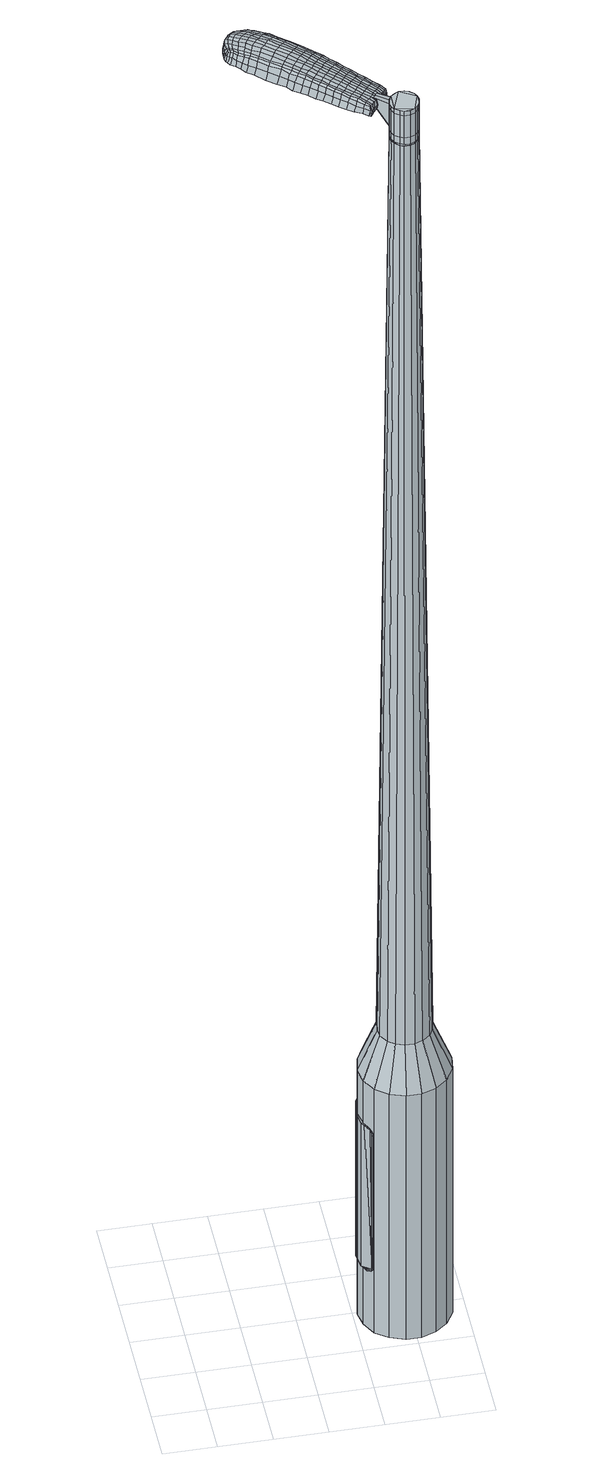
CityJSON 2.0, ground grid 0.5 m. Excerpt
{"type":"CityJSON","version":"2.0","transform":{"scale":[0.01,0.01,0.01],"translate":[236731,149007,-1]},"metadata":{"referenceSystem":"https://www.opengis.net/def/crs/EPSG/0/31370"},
"CityObjects":{
"object1":{"type":"GenericCityObject","attributes":{"cluster":235,"mean_distance_to_centroid":0.259,"new_centroid_x":236732.99,"new_centroid_y":149007.99,"mean_distance_to_camera":7.68,"H1":-13.91,"H2":-13.97,"Z_final":110.59,"cluster2":-1,"proj_x":236735.98,"proj_y":149004.39,"id_line":81434,"bearing_l":50.3,"distance":4.67,"orientation":"left","G_obj":140.3},"geometry":[{"type":"MultiSurface","lod":"2","boundaries":[[[0,1,2,3]],[[1,4,5,2]],[[4,6,7,5]],[[6,8,9,7]],[[8,10,11,9]],[[10,12,13,11]],[[12,14,15,13]],[[14,16,17,15]],[[16,18,19,17]],[[18,20,21,19]],[[20,22,23,21]],[[22,24,25,23]],[[24,26,27,25]],[[26,28,29,27]],[[28,30,31,29]],[[30,32,33,31]],[[32,34,35,33]],[[34,0,3,35]],[[36,37,38,39]],[[38,40,41,42]],[[41,43,42]],[[42,44,45,46]],[[45,47,46]],[[46,48,49,50]],[[49,51,50]],[[42,46,50,38]],[[50,52,39,38]],[[53,36,39]],[[2,5,7,35]],[[7,9,11,15]],[[11,13,15]],[[15,17,19,23]],[[19,21,23]],[[23,25,27,31]],[[27,29,31]],[[15,23,31,7]],[[31,33,35,7]],[[3,2,35]],[[1,0,54,55]],[[0,34,56,54]],[[34,32,57,56]],[[32,30,58,57]],[[30,28,59,58]],[[28,26,60,59]],[[26,24,61,60]],[[24,22,62,61]],[[22,20,63,62]],[[20,18,64,63]],[[18,16,65,64]],[[16,14,66,65]],[[14,12,67,66]],[[12,10,68,67]],[[10,8,69,68]],[[8,6,70,69]],[[6,4,71,70]],[[4,1,55,71]],[[55,54,72,73]],[[54,56,74,72]],[[56,57,75,74]],[[57,58,76,75]],[[58,59,77,76]],[[59,60,78,77]],[[60,61,79,78]],[[61,62,80,79]],[[62,63,81,80]],[[63,64,82,81]],[[64,65,83,82]],[[65,66,84,83]],[[66,67,85,84]],[[67,68,86,85]],[[68,69,87,86]],[[69,70,88,87]],[[70,71,89,88]],[[71,55,73,89]],[[90,91,92,73]],[[93,94,91,90]],[[95,96,94,93]],[[97,98,96,95]],[[99,100,98,97]],[[78,101,100,99]],[[102,103,101,78]],[[104,105,103,102]],[[106,107,105,104]],[[82,108,107,106]],[[83,109,108,82]],[[84,110,109,83]],[[85,111,110,84]],[[86,112,111,85]],[[87,113,112,86]],[[114,115,113,87]],[[116,117,115,114]],[[73,92,117,116]],[[118,119,120,121]],[[122,118,121,123]],[[124,122,123,125]],[[126,124,125,127]],[[128,126,127,129]],[[130,128,129,131]],[[132,130,131,133]],[[134,132,133,135]],[[136,134,135,137]],[[138,136,137,139]],[[140,138,139,141]],[[142,140,141,143]],[[144,142,143,145]],[[146,144,145,147]],[[148,146,147,149]],[[150,148,149,151]],[[72,90,73]],[[72,74,93,90]],[[74,75,95,93]],[[75,76,97,95]],[[76,77,99,97]],[[77,78,99]],[[79,102,78]],[[79,80,104,102]],[[80,81,106,104]],[[81,82,106]],[[88,114,87]],[[88,89,116,114]],[[89,73,116]],[[152,92,91]],[[153,117,92]],[[153,154,115,117]],[[154,113,115]],[[155,107,108]],[[155,156,105,107]],[[156,157,103,105]],[[157,101,103]],[[158,100,101]],[[158,159,98,100]],[[159,160,96,98]],[[160,161,94,96]],[[161,152,91,94]],[[39,52,150,162]],[[92,152,163,151]],[[53,39,162,119]],[[152,161,120,163]],[[36,53,119,118]],[[161,160,121,120]],[[37,36,118,122]],[[160,159,123,121]],[[38,37,122,124]],[[159,158,125,123]],[[40,38,124,126]],[[158,101,127,125]],[[41,40,126,128]],[[101,157,129,127]],[[43,41,128,130]],[[157,156,131,129]],[[42,43,130,132]],[[156,155,133,131]],[[44,42,132,134]],[[155,108,135,133]],[[45,44,134,136]],[[108,109,137,135]],[[47,45,136,138]],[[109,110,139,137]],[[46,47,138,140]],[[110,111,141,139]],[[48,46,140,142]],[[111,112,143,141]],[[49,48,142,144]],[[112,113,145,143]],[[51,49,144,146]],[[113,154,147,145]],[[50,51,146,148]],[[154,153,149,147]],[[52,50,148,150]],[[153,92,151,149]],[[150,151,164,165]],[[151,163,166,164]],[[163,120,167,166]],[[120,119,168,167]],[[119,162,169,168]],[[162,150,165,169]],[[170,171,172,173]],[[174,170,173,175]],[[170,174,176,177]],[[171,170,177,178]],[[179,180,181,182]],[[183,179,182,184]],[[179,183,185,186]],[[180,179,186,187]],[[188,189,190,191]],[[192,188,191,193]],[[188,192,194,195]],[[189,188,195,196]],[[197,198,199,200]],[[201,197,200,202]],[[197,201,203,204]],[[198,197,204,205]],[[206,207,208,209]],[[210,206,209,211]],[[206,210,212,213]],[[207,206,213,214]],[[215,216,217,218]],[[219,215,218,220]],[[215,219,221,222]],[[216,215,222,223]],[[224,225,226,227]],[[216,224,227,217]],[[224,216,223,228]],[[225,224,228,229]],[[230,231,232,233]],[[225,230,233,226]],[[230,225,229,234]],[[231,230,234,235]],[[236,174,175,237]],[[231,236,237,232]],[[236,231,235,238]],[[174,236,238,176]],[[239,240,241,242]],[[243,239,242,244]],[[239,243,245,246]],[[240,239,246,247]],[[248,249,250,251]],[[240,248,251,241]],[[248,240,247,252]],[[249,248,252,253]],[[254,255,256,257]],[[249,254,257,250]],[[254,249,253,258]],[[255,254,258,259]],[[260,261,262,263]],[[255,260,263,256]],[[260,255,259,264]],[[261,260,264,265]],[[266,171,178,267]],[[261,266,267,262]],[[266,261,265,268]],[[171,266,268,172]],[[269,270,271,272]],[[273,269,272,274]],[[269,273,275,276]],[[270,269,276,277]],[[278,279,280,281]],[[270,278,281,271]],[[278,270,277,282]],[[279,278,282,283]],[[284,285,286,287]],[[279,284,287,280]],[[284,279,283,288]],[[285,284,288,289]],[[290,183,184,291]],[[285,290,291,286]],[[290,285,289,292]],[[183,290,292,185]],[[293,294,295,296]],[[297,293,296,298]],[[293,297,299,300]],[[294,293,300,301]],[[302,303,304,305]],[[294,302,305,295]],[[302,294,301,306]],[[303,302,306,307]],[[308,309,310,311]],[[303,308,311,304]],[[308,303,307,312]],[[309,308,312,313]],[[314,315,316,317]],[[309,314,317,310]],[[314,309,313,318]],[[315,314,318,319]],[[320,180,187,321]],[[315,320,321,316]],[[320,315,319,322]],[[180,320,322,181]],[[323,209,208,324]],[[325,323,324,326]],[[323,325,327,328]],[[209,323,328,211]],[[329,325,326,330]],[[331,329,330,332]],[[329,331,333,334]],[[325,329,334,327]],[[335,331,332,336]],[[337,335,336,338]],[[335,337,339,340]],[[331,335,340,333]],[[341,337,338,342]],[[343,341,342,344]],[[341,343,345,346]],[[337,341,346,339]],[[347,343,344,348]],[[198,347,348,199]],[[347,198,205,349]],[[343,347,349,345]],[[350,351,196,195]],[[352,350,195,194]],[[350,352,353,354]],[[351,350,354,355]],[[356,357,355,354]],[[358,356,354,353]],[[356,358,359,360]],[[357,356,360,361]],[[362,363,361,360]],[[364,362,360,359]],[[362,364,365,366]],[[363,362,366,367]],[[368,369,367,366]],[[370,368,366,365]],[[368,370,203,201]],[[369,368,201,202]],[[371,372,373,374]],[[273,371,374,275]],[[371,273,274,375]],[[372,371,375,376]],[[377,192,193,378]],[[372,377,378,373]],[[377,372,376,379]],[[192,377,379,194]],[[380,381,382,383]],[[219,380,383,221]],[[380,219,220,384]],[[381,380,384,385]],[[386,387,388,389]],[[381,386,389,382]],[[386,381,385,390]],[[387,386,390,391]],[[392,189,196,393]],[[387,392,393,388]],[[392,387,391,394]],[[189,392,394,190]],[[395,396,397,398]],[[177,395,398,178]],[[395,177,176,399]],[[396,395,399,400]],[[401,402,403,404]],[[396,401,404,397]],[[401,396,400,405]],[[402,401,405,406]],[[407,200,199,408]],[[402,407,408,403]],[[407,402,406,409]],[[200,407,409,202]],[[410,411,412,413]],[[182,410,413,184]],[[410,182,181,414]],[[411,410,414,415]],[[416,204,203,417]],[[411,416,417,412]],[[416,411,415,418]],[[204,416,418,205]],[[419,420,421,422]],[[297,419,422,299]],[[419,297,298,423]],[[420,419,423,424]],[[425,210,211,426]],[[420,425,426,421]],[[425,420,424,427]],[[210,425,427,212]],[[428,429,430,431]],[[243,428,431,245]],[[428,243,244,432]],[[429,428,432,433]],[[434,435,436,437]],[[429,434,437,430]],[[434,429,433,438]],[[435,434,438,439]],[[440,207,214,441]],[[435,440,441,436]],[[440,435,439,442]],[[207,440,442,208]],[[443,444,433,432]],[[242,443,432,244]],[[443,242,241,445]],[[444,443,445,446]],[[447,448,439,438]],[[444,447,438,433]],[[447,444,446,449]],[[448,447,449,450]],[[451,324,208,442]],[[448,451,442,439]],[[451,448,450,452]],[[324,451,452,326]],[[453,454,455,456]],[[300,453,456,301]],[[453,300,299,422]],[[454,453,422,421]],[[457,328,327,458]],[[454,457,458,455]],[[457,454,421,426]],[[328,457,426,211]],[[459,460,446,445]],[[251,459,445,241]],[[459,251,250,461]],[[460,459,461,462]],[[463,464,450,449]],[[460,463,449,446]],[[463,460,462,465]],[[464,463,465,466]],[[467,330,326,452]],[[464,467,452,450]],[[467,464,466,468]],[[330,467,468,332]],[[469,470,471,472]],[[306,469,472,307]],[[469,306,301,456]],[[470,469,456,455]],[[473,334,333,474]],[[470,473,474,471]],[[473,470,455,458]],[[334,473,458,327]],[[475,476,462,461]],[[257,475,461,250]],[[475,257,256,477]],[[476,475,477,478]],[[479,480,466,465]],[[476,479,465,462]],[[479,476,478,481]],[[480,479,481,482]],[[483,336,332,468]],[[480,483,468,466]],[[483,480,482,484]],[[336,483,484,338]],[[485,486,487,488]],[[312,485,488,313]],[[485,312,307,472]],[[486,485,472,471]],[[489,340,339,490]],[[486,489,490,487]],[[489,486,471,474]],[[340,489,474,333]],[[491,492,478,477]],[[263,491,477,256]],[[491,263,262,493]],[[492,491,493,494]],[[495,496,482,481]],[[492,495,481,478]],[[495,492,494,497]],[[496,495,497,498]],[[499,342,338,484]],[[496,499,484,482]],[[499,496,498,500]],[[342,499,500,344]],[[501,502,503,504]],[[318,501,504,319]],[[501,318,313,488]],[[502,501,488,487]],[[505,346,345,506]],[[502,505,506,503]],[[505,502,487,490]],[[346,505,490,339]],[[507,508,494,493]],[[267,507,493,262]],[[507,267,178,398]],[[508,507,398,397]],[[509,510,498,497]],[[508,509,497,494]],[[509,508,397,404]],[[510,509,404,403]],[[511,348,344,500]],[[510,511,500,498]],[[511,510,403,408]],[[348,511,408,199]],[[512,513,415,414]],[[322,512,414,181]],[[512,322,319,504]],[[513,512,504,503]],[[514,349,205,418]],[[513,514,418,415]],[[514,513,503,506]],[[349,514,506,345]],[[515,516,376,375]],[[272,515,375,274]],[[515,272,271,517]],[[516,515,517,518]],[[519,352,194,379]],[[516,519,379,376]],[[519,516,518,520]],[[352,519,520,353]],[[521,522,523,524]],[[222,521,524,223]],[[521,222,221,383]],[[522,521,383,382]],[[525,526,527,528]],[[522,525,528,523]],[[525,522,382,389]],[[526,525,389,388]],[[529,351,355,530]],[[526,529,530,527]],[[529,526,388,393]],[[351,529,393,196]],[[531,532,518,517]],[[281,531,517,271]],[[531,281,280,533]],[[532,531,533,534]],[[535,358,353,520]],[[532,535,520,518]],[[535,532,534,536]],[[358,535,536,359]],[[537,538,539,540]],[[228,537,540,229]],[[537,228,223,524]],[[538,537,524,523]],[[541,542,543,544]],[[538,541,544,539]],[[541,538,523,528]],[[542,541,528,527]],[[545,357,361,546]],[[542,545,546,543]],[[545,542,527,530]],[[357,545,530,355]],[[547,548,534,533]],[[287,547,533,280]],[[547,287,286,549]],[[548,547,549,550]],[[551,364,359,536]],[[548,551,536,534]],[[551,548,550,552]],[[364,551,552,365]],[[553,554,555,556]],[[234,553,556,235]],[[553,234,229,540]],[[554,553,540,539]],[[557,558,559,560]],[[554,557,560,555]],[[557,554,539,544]],[[558,557,544,543]],[[561,363,367,562]],[[558,561,562,559]],[[561,558,543,546]],[[363,561,546,361]],[[563,564,550,549]],[[291,563,549,286]],[[563,291,184,413]],[[564,563,413,412]],[[565,370,365,552]],[[564,565,552,550]],[[565,564,412,417]],[[370,565,417,203]],[[566,567,400,399]],[[238,566,399,176]],[[566,238,235,556]],[[567,566,556,555]],[[568,569,406,405]],[[567,568,405,400]],[[568,567,555,560]],[[569,568,560,559]],[[570,369,202,409]],[[569,570,409,406]],[[570,569,559,562]],[[369,570,562,367]],[[571,572,573,574]],[[574,573,575,576]],[[577,575,573,578]],[[578,573,572,579]],[[580,581,582,583]],[[583,582,584,585]],[[586,584,582,587]],[[587,582,581,588]],[[589,590,591,592]],[[592,591,593,594]],[[595,593,591,596]],[[596,591,590,597]],[[598,599,600,601]],[[601,600,602,603]],[[604,602,600,605]],[[605,600,599,606]],[[607,608,609,610]],[[610,609,611,612]],[[613,611,609,614]],[[614,609,608,615]],[[616,617,618,619]],[[619,618,620,621]],[[622,620,618,623]],[[623,618,617,624]],[[625,626,627,628]],[[628,627,617,616]],[[624,617,627,629]],[[629,627,626,630]],[[631,632,633,634]],[[634,633,626,625]],[[630,626,633,635]],[[635,633,632,636]],[[576,575,637,638]],[[638,637,632,631]],[[636,632,637,639]],[[639,637,575,577]],[[640,641,642,643]],[[643,642,644,645]],[[646,644,642,647]],[[647,642,641,648]],[[649,650,651,652]],[[652,651,641,640]],[[648,641,651,653]],[[653,651,650,654]],[[655,656,657,658]],[[658,657,650,649]],[[654,650,657,659]],[[659,657,656,660]],[[661,662,663,664]],[[664,663,656,655]],[[660,656,663,665]],[[665,663,662,666]],[[579,572,667,668]],[[668,667,662,661]],[[666,662,667,669]],[[669,667,572,571]],[[670,671,672,673]],[[673,672,674,675]],[[676,674,672,677]],[[677,672,671,678]],[[679,680,681,682]],[[682,681,671,670]],[[678,671,681,683]],[[683,681,680,684]],[[685,686,687,688]],[[688,687,680,679]],[[684,680,687,689]],[[689,687,686,690]],[[585,584,691,692]],[[692,691,686,685]],[[690,686,691,693]],[[693,691,584,586]],[[694,695,696,697]],[[697,696,698,699]],[[700,698,696,701]],[[701,696,695,702]],[[703,704,705,706]],[[706,705,695,694]],[[702,695,705,707]],[[707,705,704,708]],[[709,710,711,712]],[[712,711,704,703]],[[708,704,711,713]],[[713,711,710,714]],[[715,716,717,718]],[[718,717,710,709]],[[714,710,717,719]],[[719,717,716,720]],[[588,581,721,722]],[[722,721,716,715]],[[720,716,721,723]],[[723,721,581,580]],[[607,610,724,725]],[[725,724,726,727]],[[728,726,724,729]],[[729,724,610,612]],[[727,726,730,731]],[[731,730,732,733]],[[734,732,730,735]],[[735,730,726,728]],[[733,732,736,737]],[[737,736,738,739]],[[740,738,736,741]],[[741,736,732,734]],[[739,738,742,743]],[[743,742,744,745]],[[746,744,742,747]],[[747,742,738,740]],[[745,744,748,749]],[[749,748,599,598]],[[606,599,748,750]],[[750,748,744,746]],[[597,751,752,596]],[[596,752,753,595]],[[754,753,752,755]],[[755,752,751,756]],[[756,757,758,755]],[[755,758,759,754]],[[760,759,758,761]],[[761,758,757,762]],[[762,763,764,761]],[[761,764,765,760]],[[766,765,764,767]],[[767,764,763,768]],[[768,769,770,767]],[[767,770,771,766]],[[604,771,770,602]],[[602,770,769,603]],[[772,773,774,775]],[[775,774,674,676]],[[675,674,774,776]],[[776,774,773,777]],[[594,593,778,779]],[[779,778,773,772]],[[777,773,778,780]],[[780,778,593,595]],[[781,782,783,784]],[[784,783,620,622]],[[621,620,783,785]],[[785,783,782,786]],[[787,788,789,790]],[[790,789,782,781]],[[786,782,789,791]],[[791,789,788,792]],[[597,590,793,794]],[[794,793,788,787]],[[792,788,793,795]],[[795,793,590,589]],[[796,797,798,799]],[[799,798,578,579]],[[577,578,798,800]],[[800,798,797,801]],[[802,803,804,805]],[[805,804,797,796]],[[801,797,804,806]],[[806,804,803,807]],[[598,601,808,809]],[[809,808,803,802]],[[807,803,808,810]],[[810,808,601,603]],[[811,812,813,814]],[[814,813,583,585]],[[580,583,813,815]],[[815,813,812,816]],[[604,605,817,818]],[[818,817,812,811]],[[816,812,817,819]],[[819,817,605,606]],[[820,821,822,823]],[[823,822,698,700]],[[699,698,822,824]],[[824,822,821,825]],[[612,611,826,827]],[[827,826,821,820]],[[825,821,826,828]],[[828,826,611,613]],[[829,830,831,646]],[[831,644,646]],[[645,644,831,832]],[[832,831,830,833]],[[834,835,836,837]],[[837,836,830,829]],[[833,830,836,838]],[[838,836,835,839]],[[615,608,840,841]],[[841,840,835,834]],[[839,835,840,842]],[[842,840,608,607]],[[833,843,832]],[[832,843,643,645]],[[640,643,843,844]],[[839,845,846,838]],[[838,846,843,833]],[[844,843,846,847]],[[847,846,845,848]],[[607,725,165,842]],[[842,165,845,839]],[[848,845,165,849]],[[849,165,725,727]],[[850,851,852,853]],[[853,852,701,702]],[[700,701,852,823]],[[823,852,851,820]],[[728,729,854,855]],[[855,854,851,850]],[[820,851,854,827]],[[827,854,729,612]],[[856,857,844]],[[844,857,652,640]],[[649,652,857,858]],[[858,857,856,859]],[[848,860,861,847]],[[847,861,856,844]],[[859,856,861,862]],[[862,861,860,863]],[[727,731,864,849]],[[849,864,860,848]],[[863,860,864,865]],[[865,864,731,733]],[[866,867,868,869]],[[869,868,707,708]],[[702,707,868,853]],[[853,868,867,850]],[[734,735,870,871]],[[871,870,867,866]],[[850,867,870,855]],[[855,870,735,728]],[[859,872,873,858]],[[858,873,658,649]],[[655,658,873,874]],[[874,873,872,875]],[[863,876,877,862]],[[862,877,872,859]],[[875,872,877,878]],[[878,877,876,879]],[[733,737,880,865]],[[865,880,876,863]],[[879,876,880,881]],[[881,880,737,739]],[[882,883,884,885]],[[885,884,713,714]],[[708,713,884,869]],[[869,884,883,866]],[[740,741,886,887]],[[887,886,883,882]],[[866,883,886,871]],[[871,886,741,734]],[[875,888,889,874]],[[874,889,664,655]],[[661,664,889,890]],[[890,889,888,891]],[[879,892,893,878]],[[878,893,888,875]],[[891,888,893,894]],[[894,893,892,895]],[[739,743,896,881]],[[881,896,892,879]],[[895,892,896,897]],[[897,896,743,745]],[[898,899,900,901]],[[901,900,719,720]],[[714,719,900,885]],[[885,900,899,882]],[[746,747,902,903]],[[903,902,899,898]],[[882,899,902,887]],[[887,902,747,740]],[[891,904,905,890]],[[890,905,668,661]],[[579,668,905,799]],[[799,905,904,796]],[[895,906,907,894]],[[894,907,904,891]],[[796,904,907,805]],[[805,907,906,802]],[[745,749,908,897]],[[897,908,906,895]],[[802,906,908,809]],[[809,908,749,598]],[[816,909,910,815]],[[815,910,723,580]],[[720,723,910,901]],[[901,910,909,898]],[[606,750,911,819]],[[819,911,909,816]],[[898,909,911,903]],[[903,911,750,746]],[[777,912,913,776]],[[776,913,673,675]],[[670,673,913,914]],[[914,913,912,915]],[[595,753,916,780]],[[780,916,912,777]],[[915,912,916,917]],[[917,916,753,754]],[[918,919,920,921]],[[921,920,623,624]],[[622,623,920,784]],[[784,920,919,781]],[[922,923,924,925]],[[925,924,919,918]],[[781,919,924,790]],[[790,924,923,787]],[[756,751,926,927]],[[927,926,923,922]],[[787,923,926,794]],[[794,926,751,597]],[[915,928,929,914]],[[914,929,682,670]],[[679,682,929,930]],[[930,929,928,931]],[[754,759,932,917]],[[917,932,928,915]],[[931,928,932,933]],[[933,932,759,760]],[[934,935,936,937]],[[937,936,629,630]],[[624,629,936,921]],[[921,936,935,918]],[[938,939,940,941]],[[941,940,935,934]],[[918,935,940,925]],[[925,940,939,922]],[[762,757,942,943]],[[943,942,939,938]],[[922,939,942,927]],[[927,942,757,756]],[[931,944,945,930]],[[930,945,688,679]],[[685,688,945,946]],[[946,945,944,947]],[[760,765,948,933]],[[933,948,944,931]],[[947,944,948,949]],[[949,948,765,766]],[[950,951,952,953]],[[953,952,635,636]],[[630,635,952,937]],[[937,952,951,934]],[[954,955,956,957]],[[957,956,951,950]],[[934,951,956,941]],[[941,956,955,938]],[[768,763,958,959]],[[959,958,955,954]],[[938,955,958,943]],[[943,958,763,762]],[[947,960,961,946]],[[946,961,692,685]],[[585,692,961,814]],[[814,961,960,811]],[[766,771,962,949]],[[949,962,960,947]],[[811,960,962,818]],[[818,962,771,604]],[[801,963,964,800]],[[800,964,639,577]],[[636,639,964,953]],[[953,964,963,950]],[[807,965,966,806]],[[806,966,963,801]],[[950,963,966,957]],[[957,966,965,954]],[[603,769,967,810]],[[810,967,965,807]],[[954,965,967,959]],[[959,967,769,768]],[[571,574,173,172]],[[574,576,175,173]],[[586,587,186,185]],[[587,588,187,186]],[[589,592,191,190]],[[592,594,193,191]],[[613,614,213,212]],[[614,615,214,213]],[[616,619,218,217]],[[619,621,220,218]],[[625,628,227,226]],[[628,616,217,227]],[[631,634,233,232]],[[634,625,226,233]],[[576,638,237,175]],[[638,631,232,237]],[[646,647,246,245]],[[647,648,247,246]],[[648,653,252,247]],[[653,654,253,252]],[[654,659,258,253]],[[659,660,259,258]],[[660,665,264,259]],[[665,666,265,264]],[[666,669,268,265]],[[669,571,172,268]],[[676,677,276,275]],[[677,678,277,276]],[[678,683,282,277]],[[683,684,283,282]],[[684,689,288,283]],[[689,690,289,288]],[[690,693,292,289]],[[693,586,185,292]],[[694,697,296,295]],[[697,699,298,296]],[[703,706,305,304]],[[706,694,295,305]],[[709,712,311,310]],[[712,703,304,311]],[[715,718,317,316]],[[718,709,310,317]],[[588,722,321,187]],[[722,715,316,321]],[[772,775,374,373]],[[775,676,275,374]],[[594,779,378,193]],[[779,772,373,378]],[[621,785,384,220]],[[785,786,385,384]],[[786,791,390,385]],[[791,792,391,390]],[[792,795,394,391]],[[795,589,190,394]],[[699,824,423,298]],[[824,825,424,423]],[[825,828,427,424]],[[828,613,212,427]],[[829,646,431,430]],[[646,245,431]],[[834,837,437,436]],[[837,829,430,437]],[[615,841,441,214]],[[841,834,436,441]],[[968,969,970,971]],[[972,973,971,970]],[[974,975,976,977]],[[978,979,980,981]],[[969,982,983,970]],[[984,972,970,983]],[[985,974,977,986]],[[987,988,979,978]],[[982,989,990,983]],[[990,991,984,983]],[[992,985,986,993]],[[994,988,987,995]],[[989,996,997,990]],[[997,998,991,990]],[[999,992,993,1000]],[[1001,994,995,1002]],[[1003,1004,1005,1006]],[[1007,1008,1004,1003]],[[1007,1009,1010,1008]],[[1009,1011,1012,1010]],[[1013,1014,1015,1016]],[[1017,1018,1014,1013]],[[1019,1020,1018,1017]],[[1021,1020,1019]],[[1016,1005,1004,1013]],[[1013,1004,1008,1017]],[[1008,1010,1019,1017]],[[1010,1012,1021,1019]],[[977,976,973,972]],[[986,977,972,984]],[[991,993,986,984]],[[998,1000,993,991]],[[978,981,975,974]],[[987,978,974,985]],[[995,987,985,992]],[[1002,995,992,999]],[[979,1003,1006,980]],[[988,1007,1003,979]],[[1009,1007,988,994]],[[1011,1009,994,1001]],[[1022,1023,1024,1025]],[[1024,1026,1027,1028]],[[1024,1028,1029,1030]],[[1024,1030,1025]],[[1031,1022,1025,1032]],[[1033,1032,1025,1034]],[[1035,1034,1025]],[[1036,1024,1023,1037]],[[1038,1036,1037,1039]],[[1040,1038,1039,1041]],[[1042,1040,1041,1043]],[[1044,1042,1043,1045]],[[1045,1046,1047,1048]],[[1045,1048,1049,1050]],[[1045,1050,1051,1052]],[[1051,1053,1054,1055]],[[1051,1055,1056,1057]],[[1051,1057,1052]],[[1045,1052,1044]],[[1058,1059,1023,1022]],[[1060,1061,1026,1024]],[[1062,1063,1035,1025]],[[1059,1064,1037,1023]],[[1065,1060,1024,1036]],[[1064,1066,1039,1037]],[[1067,1065,1036,1038]],[[1066,1068,1041,1039]],[[1069,1067,1038,1040]],[[1068,1070,1043,1041]],[[1071,1069,1040,1042]],[[1070,1072,1045,1043]],[[1073,1071,1042,1044]],[[1072,1074,1046,1045]],[[1075,1076,1053,1051]],[[1077,1073,1044,1052]],[[1047,1046,1074,1078]],[[1048,1047,1078,1079]],[[1049,1048,1079,1080]],[[1050,1049,1080,1081]],[[1051,1050,1081,1075]],[[1082,1058,1022,1031]],[[1083,1082,1031,1032]],[[1084,1083,1032,1033]],[[1085,1084,1033,1034]],[[1063,1085,1034,1035]],[[1027,1026,1061,1086]],[[1054,1053,1076,1087]],[[1028,1027,1086,1088]],[[1029,1028,1088,1089]],[[1030,1029,1089,1090]],[[1025,1030,1090,1062]],[[1055,1054,1087,1091]],[[1056,1055,1091,1092]],[[1057,1056,1092,1093]],[[1052,1057,1093,1077]]]}]}
},
"vertices":[
[164,126,384],[175,135,384],[175,135,96],[164,126,96],[189,140,384],[189,140,96],[204,140,384],[204,140,96],[218,135,384],[218,135,96],[229,126,384],[229,126,96],[236,113,384],[236,113,96],[239,99,384],[239,99,96],[237,84,384],[237,84,96],[229,71,384],[229,71,96],[218,62,384],[218,62,96],[204,57,384],[204,57,96],[190,57,384],[190,57,96],[176,62,384],[176,62,96],[164,71,384],[164,71,96],[157,84,384],[157,84,96],[154,98,384],[154,98,96],[157,113,384],[157,113,96],[183,98,1524],[184,94,1524],[186,90,1524],[186,107,1524],[190,87,1524],[194,85,1524],[204,87,1524],[199,85,1524],[207,90,1524],[209,94,1524],[209,103,1524],[210,99,1524],[207,107,1524],[203,110,1524],[194,112,1524],[199,112,1524],[190,110,1524],[184,103,1524],[177,115,429],[184,120,429],[173,107,429],[172,98,429],[173,90,429],[178,82,429],[184,77,429],[192,74,429],[201,74,429],[209,77,429],[216,82,429],[220,90,429],[222,99,429],[220,107,429],[216,115,429],[209,120,429],[201,123,429],[192,123,429],[186,107,1483],[190,110,1483],[184,103,1483],[183,98,1483],[184,94,1483],[186,90,1483],[190,87,1483],[194,85,1483],[199,85,1483],[204,87,1483],[207,90,1483],[209,94,1483],[210,99,1483],[209,103,1483],[207,107,1483],[203,110,1483],[199,112,1483],[194,112,1483],[187,107,1483],[187,107,1485],[190,110,1485],[185,103,1483],[185,103,1485],[184,98,1483],[184,98,1485],[185,94,1483],[185,94,1485],[187,90,1483],[187,90,1485],[190,87,1485],[195,86,1483],[195,86,1485],[199,86,1483],[199,86,1485],[203,87,1483],[203,87,1485],[207,90,1485],[209,94,1485],[210,99,1485],[209,103,1485],[207,107,1485],[203,110,1485],[199,111,1483],[199,111,1485],[194,111,1483],[194,111,1485],[183,98,1519],[184,103,1519],[184,103,1493],[183,98,1493],[184,94,1519],[184,94,1493],[186,90,1519],[186,90,1493],[190,87,1519],[190,87,1493],[194,85,1519],[194,85,1493],[199,85,1519],[199,85,1493],[204,87,1519],[204,87,1493],[207,90,1519],[207,90,1493],[209,94,1519],[209,94,1493],[210,99,1519],[210,99,1493],[209,103,1519],[209,103,1493],[207,107,1519],[207,107,1493],[203,110,1519],[203,110,1493],[199,112,1519],[199,112,1493],[194,112,1519],[194,112,1493],[190,110,1519],[190,110,1493],[186,107,1485],[194,112,1485],[199,112,1485],[204,87,1485],[199,85,1485],[194,85,1485],[186,90,1485],[184,94,1485],[183,98,1485],[184,103,1485],[186,107,1519],[186,107,1493],[174,122,1513],[174,122,1518],[172,119,1513],[170,117,1513],[170,117,1518],[172,119,1518],[127,181,1519],[133,177,1518],[133,179,1509],[127,183,1510],[121,187,1519],[121,189,1510],[121,185,1526],[127,180,1525],[133,175,1525],[103,152,1519],[108,148,1518],[110,148,1525],[104,152,1525],[96,157,1519],[98,158,1526],[94,157,1510],[101,152,1510],[106,147,1509],[57,212,1519],[60,215,1519],[59,216,1513],[57,213,1513],[56,208,1519],[55,209,1513],[57,208,1524],[59,211,1524],[61,214,1524],[114,165,1530],[120,160,1529],[122,163,1529],[117,168,1530],[107,171,1531],[110,173,1531],[105,168,1530],[112,162,1530],[118,158,1529],[177,114,1512],[178,116,1512],[177,116,1517],[176,114,1517],[175,111,1512],[174,112,1517],[174,112,1506],[176,114,1506],[178,116,1506],[81,218,1519],[84,216,1519],[84,218,1512],[81,220,1512],[79,219,1518],[79,221,1512],[79,218,1522],[80,217,1523],[83,215,1524],[88,214,1519],[92,210,1519],[93,212,1512],[88,215,1512],[87,212,1524],[92,209,1525],[97,207,1519],[103,202,1519],[103,204,1511],[97,209,1511],[97,205,1526],[103,200,1526],[112,195,1519],[112,197,1510],[112,193,1526],[182,131,1513],[176,136,1513],[176,135,1518],[181,130,1517],[185,127,1512],[184,127,1516],[185,128,1506],[181,132,1507],[176,138,1507],[171,141,1514],[165,147,1515],[165,145,1520],[170,140,1519],[171,143,1507],[165,148,1507],[160,152,1515],[154,157,1516],[154,155,1522],[159,150,1521],[160,153,1508],[154,159,1508],[149,162,1517],[143,167,1517],[143,165,1524],[149,160,1523],[149,164,1508],[143,169,1509],[138,172,1518],[138,170,1524],[138,174,1509],[58,191,1519],[60,189,1519],[61,190,1524],[59,192,1523],[56,193,1518],[57,193,1522],[55,193,1512],[56,191,1512],[58,188,1512],[63,185,1519],[67,181,1519],[69,182,1525],[64,186,1524],[62,185,1512],[66,181,1512],[72,177,1519],[78,172,1519],[79,173,1526],[73,178,1526],[70,177,1511],[76,172,1511],[87,165,1519],[88,165,1526],[85,164,1510],[162,108,1513],[156,112,1513],[154,112,1507],[161,108,1507],[167,105,1512],[166,105,1506],[167,106,1516],[163,108,1517],[157,113,1518],[150,117,1514],[144,121,1515],[142,121,1507],[148,116,1507],[151,117,1519],[145,122,1520],[138,126,1515],[132,130,1516],[130,130,1508],[136,125,1508],[139,126,1521],[133,131,1522],[126,134,1517],[120,139,1517],[118,139,1509],[124,134,1508],[127,135,1523],[122,139,1524],[114,143,1518],[112,143,1509],[116,144,1524],[172,118,1519],[173,120,1519],[166,123,1520],[168,125,1520],[164,120,1520],[170,116,1519],[160,127,1522],[162,129,1522],[154,132,1523],[156,134,1523],[152,130,1523],[158,125,1521],[149,137,1524],[151,139,1524],[143,142,1525],[145,144,1525],[141,139,1525],[147,134,1524],[137,146,1526],[139,149,1526],[132,151,1527],[134,153,1527],[129,148,1527],[135,144,1526],[126,156,1528],[128,158,1528],[124,153,1528],[61,209,1527],[63,212,1527],[59,206,1526],[63,203,1527],[64,206,1528],[67,209,1528],[69,202,1529],[72,205,1529],[67,199,1528],[73,194,1530],[75,198,1530],[77,201,1530],[81,193,1531],[83,196,1531],[78,190,1530],[85,184,1531],[88,187,1531],[90,190,1531],[97,179,1531],[100,182,1531],[95,176,1531],[55,195,1518],[55,198,1519],[54,198,1513],[54,195,1513],[57,195,1523],[56,198,1523],[55,203,1519],[54,204,1513],[56,203,1524],[77,220,1518],[74,220,1518],[74,219,1523],[77,218,1523],[77,221,1513],[74,221,1513],[70,220,1519],[66,219,1519],[67,218,1524],[71,219,1523],[70,221,1513],[66,220,1513],[63,217,1519],[64,216,1524],[62,218,1513],[126,178,1528],[125,177,1528],[130,172,1528],[132,173,1527],[120,184,1528],[118,183,1529],[123,175,1529],[121,172,1530],[126,168,1529],[129,170,1528],[116,181,1529],[114,178,1530],[119,170,1530],[124,165,1529],[112,176,1531],[106,153,1528],[107,155,1529],[100,161,1529],[99,159,1528],[111,149,1527],[113,151,1528],[109,159,1529],[102,164,1530],[115,154,1528],[169,104,1512],[170,106,1512],[170,107,1517],[168,106,1517],[168,104,1506],[169,106,1506],[172,108,1512],[172,110,1517],[171,109,1506],[186,125,1512],[185,124,1512],[185,125,1506],[186,126,1506],[185,125,1517],[184,124,1517],[184,122,1512],[182,120,1512],[181,121,1506],[183,123,1506],[182,122,1517],[181,120,1517],[180,118,1512],[180,118,1506],[179,118,1517],[181,129,1519],[180,127,1519],[175,134,1520],[174,132,1520],[178,126,1519],[177,124,1519],[173,131,1520],[171,129,1520],[175,122,1519],[169,127,1520],[164,109,1519],[165,111,1519],[160,115,1520],[158,114,1520],[168,113,1519],[162,118,1520],[170,139,1521],[169,137,1521],[164,144,1522],[163,142,1522],[167,136,1521],[165,134,1521],[162,141,1522],[160,138,1523],[164,131,1522],[158,136,1523],[152,118,1521],[154,120,1521],[148,124,1522],[146,123,1522],[156,122,1521],[150,127,1522],[159,149,1523],[158,147,1523],[153,154,1524],[152,152,1524],[156,146,1523],[154,143,1524],[150,150,1525],[149,148,1525],[152,141,1524],[147,146,1525],[140,127,1523],[142,129,1523],[136,133,1524],[135,132,1524],[144,131,1524],[138,136,1525],[148,159,1525],[147,157,1525],[142,164,1526],[141,162,1526],[145,155,1526],[143,153,1526],[139,160,1527],[137,158,1527],[141,151,1526],[135,156,1527],[129,136,1525],[130,138,1525],[124,142,1526],[123,140,1526],[132,141,1526],[127,145,1527],[137,169,1527],[136,167,1527],[134,165,1527],[132,163,1528],[130,160,1528],[117,145,1527],[118,147,1527],[121,150,1528],[58,194,1525],[58,196,1525],[61,191,1526],[61,194,1526],[58,201,1526],[61,198,1527],[79,217,1525],[76,217,1525],[79,215,1526],[82,215,1525],[73,217,1525],[69,216,1526],[73,213,1527],[76,214,1526],[66,214,1526],[70,212,1527],[65,187,1526],[65,190,1527],[69,183,1527],[70,186,1528],[66,194,1528],[71,190,1529],[86,212,1526],[84,212,1527],[89,208,1528],[91,208,1527],[81,211,1527],[78,210,1528],[83,205,1529],[86,207,1528],[75,208,1528],[80,203,1530],[74,179,1528],[75,181,1529],[80,174,1528],[81,176,1529],[76,185,1529],[83,180,1530],[96,205,1528],[94,204,1528],[100,199,1529],[102,199,1528],[91,203,1529],[88,201,1530],[95,195,1530],[98,197,1530],[86,198,1530],[93,193,1531],[89,166,1529],[90,168,1529],[93,172,1530],[111,192,1528],[109,191,1529],[107,189,1530],[105,187,1530],[102,184,1531],[131,177,1509],[131,175,1518],[126,180,1518],[126,182,1509],[120,186,1519],[120,188,1510],[119,184,1525],[126,178,1525],[131,173,1525],[111,150,1525],[110,149,1518],[104,153,1518],[106,154,1525],[97,159,1519],[99,159,1525],[95,158,1510],[102,153,1509],[108,149,1509],[61,214,1513],[61,213,1519],[59,211,1519],[59,212,1513],[58,208,1519],[57,208,1513],[59,207,1524],[60,210,1524],[63,213,1524],[122,163,1528],[120,161,1528],[114,165,1529],[116,168,1529],[107,171,1529],[109,173,1529],[105,168,1529],[112,163,1529],[118,158,1528],[176,118,1516],[177,117,1512],[175,115,1512],[174,116,1516],[173,113,1512],[173,114,1516],[172,113,1506],[174,116,1506],[176,118,1506],[83,216,1512],[83,215,1519],[80,216,1518],[80,218,1512],[78,217,1518],[79,219,1512],[78,216,1522],[80,215,1523],[82,213,1523],[91,211,1512],[91,209,1519],[87,212,1519],[87,214,1512],[86,211,1524],[91,207,1525],[102,202,1511],[102,201,1519],[96,205,1519],[96,207,1511],[96,204,1525],[102,199,1526],[111,193,1519],[111,195,1510],[111,192,1526],[174,134,1518],[175,135,1513],[180,130,1513],[180,129,1517],[184,126,1512],[182,126,1515],[184,127,1506],[180,131,1506],[175,136,1507],[163,144,1520],[164,145,1514],[169,140,1514],[169,139,1519],[169,142,1507],[164,147,1507],[153,154,1522],[153,155,1516],[158,150,1515],[158,149,1521],[158,152,1508],[153,157,1508],[142,164,1523],[142,165,1517],[147,160,1516],[147,159,1522],[147,162,1508],[142,167,1508],[137,170,1517],[136,169,1524],[137,172,1509],[62,191,1523],[61,190,1519],[59,192,1518],[60,193,1523],[58,194,1518],[59,194,1522],[56,194,1512],[58,192,1512],[60,190,1512],[70,183,1525],[69,183,1519],[65,187,1519],[66,187,1524],[63,186,1512],[67,182,1512],[81,174,1526],[79,174,1519],[73,179,1519],[75,179,1525],[71,178,1511],[77,173,1511],[88,166,1519],[90,167,1526],[86,166,1510],[156,114,1507],[157,114,1513],[163,110,1513],[162,109,1506],[167,107,1512],[166,107,1506],[167,108,1515],[164,110,1517],[158,114,1518],[143,123,1507],[145,123,1514],[151,118,1514],[149,118,1507],[152,119,1519],[146,123,1520],[131,131,1508],[133,132,1516],[139,127,1515],[137,127,1508],[140,128,1521],[134,132,1522],[119,140,1508],[121,141,1517],[127,136,1516],[125,136,1508],[129,137,1522],[123,141,1523],[115,145,1517],[113,145,1509],[117,145,1524],[171,119,1518],[173,120,1518],[166,123,1519],[167,125,1519],[164,121,1519],[169,116,1518],[160,128,1520],[161,130,1520],[154,133,1521],[156,135,1521],[152,130,1521],[158,125,1520],[148,137,1523],[150,139,1523],[143,142,1524],[144,144,1524],[141,140,1524],[146,135,1523],[137,147,1525],[139,149,1525],[131,151,1526],[133,154,1526],[129,149,1526],[135,144,1525],[126,156,1527],[127,158,1527],[123,153,1527],[64,211,1526],[62,209,1526],[61,205,1525],[63,203,1526],[65,206,1526],[67,209,1526],[72,205,1528],[70,202,1528],[68,199,1527],[73,194,1528],[75,197,1529],[78,200,1529],[83,196,1530],[81,193,1530],[79,190,1529],[86,184,1530],[88,187,1530],[90,190,1530],[100,182,1530],[98,179,1530],[95,176,1530],[56,198,1513],[57,198,1518],[57,196,1518],[56,195,1512],[59,195,1523],[58,198,1523],[57,203,1519],[56,203,1513],[58,202,1523],[75,217,1523],[74,218,1518],[76,218,1518],[77,216,1523],[77,219,1512],[74,219,1512],[68,216,1523],[67,217,1519],[71,218,1519],[71,217,1523],[70,219,1513],[67,218,1513],[64,215,1519],[65,215,1524],[63,216,1513],[130,172,1527],[124,177,1527],[125,177,1527],[131,173,1526],[119,183,1527],[118,182,1528],[126,168,1528],[120,172,1528],[123,175,1528],[128,170,1527],[116,180,1528],[114,178,1529],[118,170,1529],[124,165,1528],[112,176,1529],[100,161,1528],[107,156,1527],[106,155,1527],[99,160,1527],[112,150,1526],[113,152,1527],[109,159,1528],[103,165,1528],[115,155,1527],[168,108,1516],[169,107,1512],[168,106,1512],[168,107,1516],[167,106,1506],[167,107,1506],[171,110,1512],[170,111,1516],[170,110,1506],[183,126,1506],[183,125,1512],[184,125,1512],[183,126,1516],[182,125,1516],[180,122,1506],[180,121,1512],[182,123,1512],[182,124,1506],[181,123,1516],[179,122,1516],[178,119,1512],[178,120,1506],[178,120,1516],[179,128,1518],[174,133,1519],[176,124,1518],[177,126,1518],[172,131,1519],[170,129,1519],[169,127,1519],[159,116,1519],[165,111,1518],[164,110,1518],[159,115,1519],[167,114,1518],[161,118,1519],[168,138,1520],[169,138,1520],[163,143,1521],[162,143,1521],[165,134,1520],[167,136,1520],[161,141,1521],[159,139,1521],[163,132,1520],[157,137,1521],[147,125,1521],[153,120,1520],[153,119,1520],[147,124,1521],[155,123,1520],[150,127,1521],[157,148,1522],[158,148,1522],[152,153,1523],[151,152,1523],[154,144,1522],[155,146,1522],[150,151,1523],[148,148,1524],[152,141,1523],[146,146,1524],[136,134,1523],[142,129,1522],[141,128,1522],[135,133,1523],[144,132,1522],[138,137,1523],[146,157,1524],[147,158,1524],[141,163,1525],[141,162,1525],[142,153,1525],[144,155,1524],[139,160,1525],[137,158,1526],[141,151,1525],[135,156,1526],[124,143,1525],[130,138,1524],[129,137,1524],[123,142,1525],[132,141,1524],[126,146,1525],[135,167,1526],[136,168,1526],[131,163,1527],[133,165,1526],[129,161,1527],[118,147,1526],[118,146,1526],[121,150,1526],[60,196,1524],[60,194,1524],[62,192,1525],[62,194,1525],[60,201,1525],[62,198,1525],[79,214,1525],[76,215,1524],[78,215,1524],[81,213,1525],[73,212,1526],[70,215,1525],[73,215,1524],[76,213,1525],[67,213,1525],[70,211,1526],[66,190,1526],[66,188,1526],[70,184,1526],[71,186,1527],[67,194,1526],[72,190,1527],[89,207,1527],[84,211,1526],[85,210,1526],[90,207,1526],[83,204,1528],[78,209,1527],[81,210,1526],[86,206,1527],[75,207,1527],[80,202,1528],[75,182,1527],[75,180,1527],[81,175,1527],[82,177,1528],[77,186,1528],[83,180,1529],[100,198,1528],[93,203,1527],[95,203,1527],[101,198,1527],[95,194,1529],[88,200,1529],[91,202,1528],[97,196,1528],[86,198,1529],[92,192,1530],[91,169,1528],[90,167,1528],[93,172,1529],[109,190,1528],[110,191,1528],[104,186,1529],[107,188,1529],[102,184,1530],[184,127,1508],[180,122,1508],[155,144,1509],[160,150,1509],[139,158,1510],[145,164,1510],[109,184,1512],[115,191,1512],[129,179,1511],[123,172,1511],[95,195,1513],[85,203,1514],[90,210,1514],[101,202,1513],[175,117,1508],[150,137,1509],[134,151,1510],[103,177,1512],[117,165,1511],[89,188,1513],[79,197,1514],[171,111,1508],[145,131,1509],[128,145,1510],[97,169,1512],[111,158,1511],[73,190,1514],[83,181,1513],[167,106,1508],[140,125,1509],[123,138,1510],[91,162,1512],[105,151,1511],[68,183,1514],[77,174,1513],[74,212,1514],[70,214,1514],[74,219,1514],[79,218,1514],[69,205,1514],[65,208,1514],[63,199,1514],[61,203,1514],[58,192,1514],[56,197,1514],[64,215,1515],[60,214,1515],[60,215,1515],[67,218,1515],[61,211,1515],[59,213,1515],[59,208,1515],[58,212,1515],[56,205,1515],[157,81,334],[155,84,334],[155,84,165],[162,72,171],[157,81,165],[159,77,165],[161,75,166],[162,73,167],[162,72,169],[159,77,334],[161,75,333],[162,73,332],[162,72,331],[162,72,328],[153,99,165],[153,99,334],[156,114,165],[156,114,334],[163,126,165],[163,126,334],[175,136,165],[175,136,334],[188,142,165],[188,142,334],[193,142,334],[197,142,334],[199,142,333],[201,142,332],[203,142,331],[203,142,328],[193,142,165],[203,142,171],[203,142,169],[201,142,167],[199,142,166],[197,142,165],[160,82,334],[158,85,334],[158,85,165],[160,82,165],[165,73,171],[165,73,328],[156,99,334],[156,99,165],[158,113,334],[158,113,165],[165,125,334],[165,125,165],[176,134,334],[176,134,165],[189,139,334],[189,139,165],[193,139,334],[203,139,328],[203,139,171],[193,139,165],[197,139,334],[199,139,333],[201,139,332],[203,139,331],[162,79,334],[163,76,333],[164,75,332],[165,74,331],[162,79,165],[203,139,169],[163,76,166],[164,75,167],[165,74,169],[201,139,167],[199,139,166],[197,139,165]
]}
